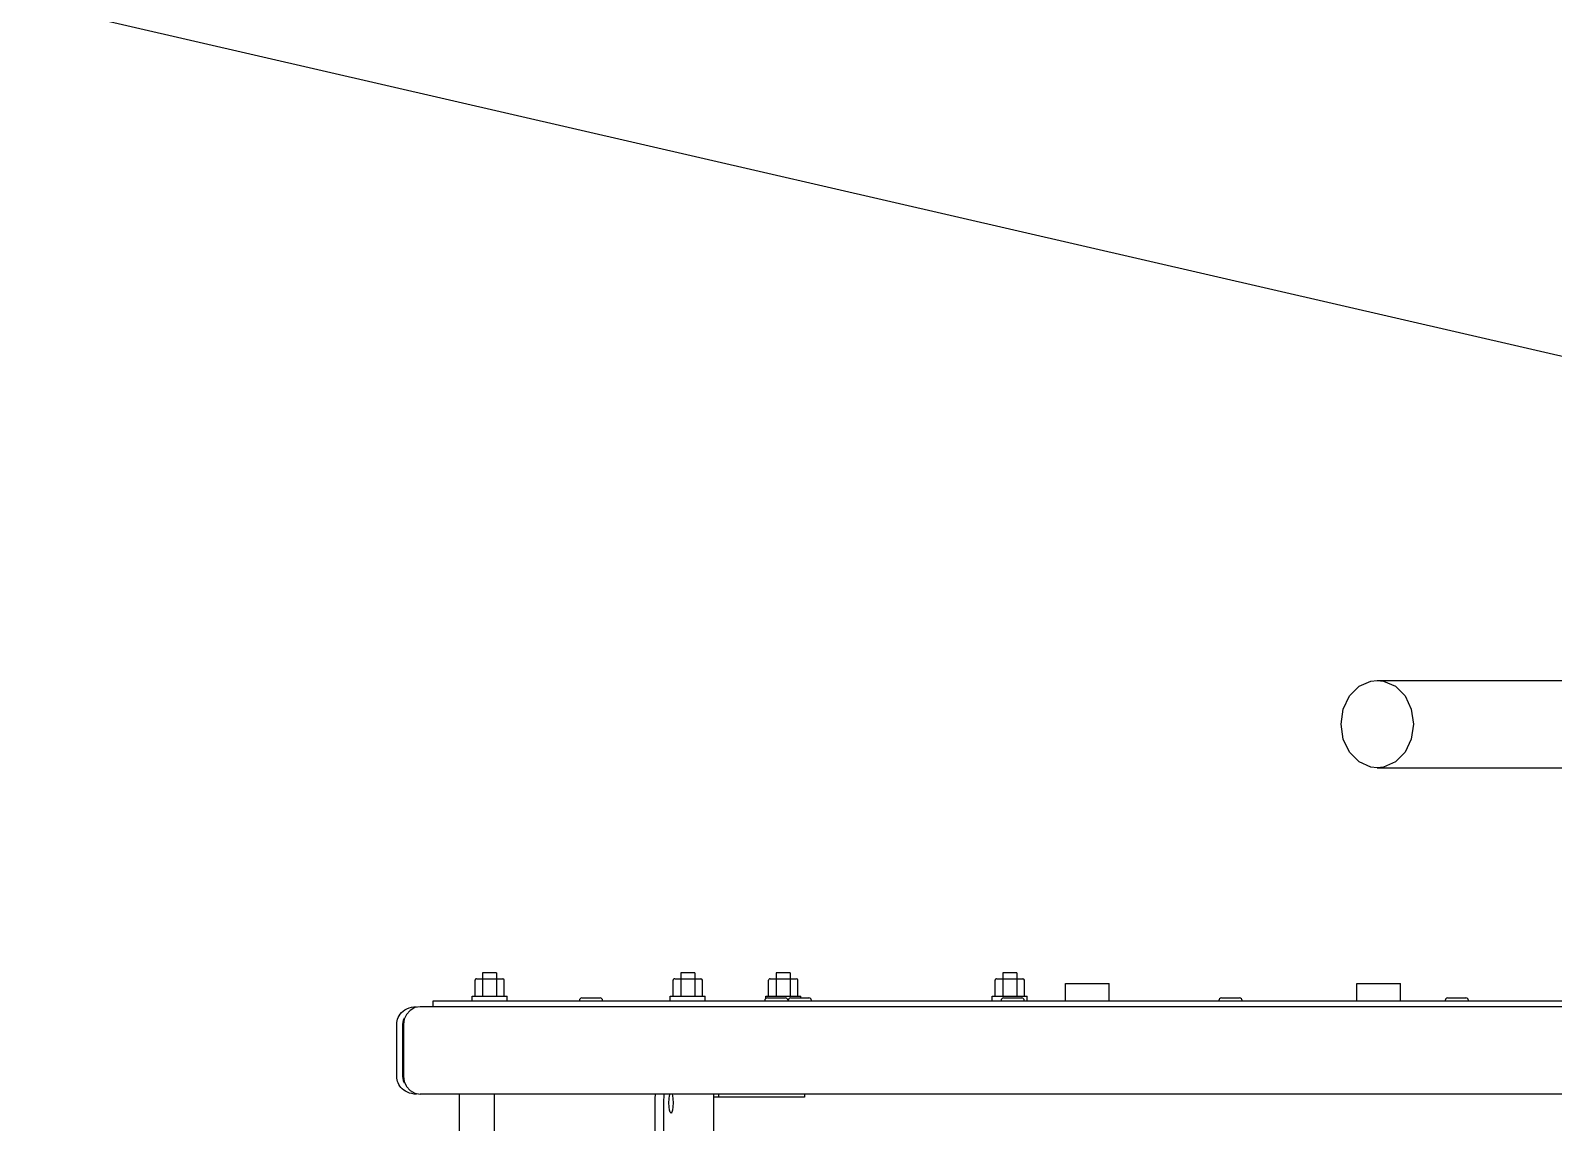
# Model space of a CAD drawing. Extents: x 1551 to 113148, y -1700 to 77018.
# Drawn here: x 13273 to 13796, y 24179 to 24554 of the extents above; entities that cross this region are included whole.
import ezdxf

# ---------------------------------------------------------------- set-up
doc = ezdxf.new("R2010")
doc.units = 0
doc.header["$LTSCALE"] = 500
doc.header["$MEASUREMENT"] = 0
doc.linetypes.add('CENTER', pattern=[3, 2.5, -0.25, 0, -0.25])
doc.layers.get('0').update_dxf_attribs({"linetype": 'CONTINUOUS'})

# ---------------------------------------------------------------- blocks, each defined once
blk = doc.blocks.new('platform_top')
at = {"linetype": 'Continuous'}
for p, q in [((-9397.23, 1706.68), (-9397.23, 1728.68)), ((-9394.3, 1706.68), (-9394.3, 1728.68)), ((-9339.22, 1728.68), (-9339.22, 1703.68)), ((-9327.22, 1728.68), (-9327.22, 1703.68)), ((-9414.48, 1724.08), (-9414.48, 1704.68)), ((-9445.59, 1704.68), (-9414.48, 1704.68)), ((-9445.59, 1703.68), (-9445.59, 1704.68)), ((-9416.18, 1704.68), (-9416.18, 1703.68)), ((-9414.5, 1704.68), (-9414.5, 1703.68)), ((-9397.31, 1703.68), (-9397.23, 1706.68)), ((-10596.57, 1703.68), (-9313.75, 1703.68)), ((-9311.89, 1703.35), (-9313.75, 1703.68)), ((-9310.27, 1702.42), (-9311.89, 1703.35)), ((-9309.03, 1701.03), (-9310.27, 1702.42)), ((-9308.9, 1700.81), (-9309.03, 1701.03)), ((-9308.3, 1699.37), (-9308.9, 1700.81)), ((-9308.07, 1697.68), (-9308.3, 1699.37)), ((-9307.89, 1698.95), (-9308.29, 1699.8)), ((-9307.67, 1697.68), (-9307.89, 1698.95)), ((-9307.16, 1701.39), (-9306.76, 1700.9)), ((-9305.96, 1699.3), (-9305.82, 1698.75)), ((-9308.07, 1679.68), (-9308.07, 1697.68)), ((-9307.67, 1679.68), (-9307.67, 1697.68)), ((-9305.71, 1697.68), (-9305.71, 1679.68)), ((-9308.9, 1676.55), (-9308.31, 1677.97)), ((-9308.31, 1677.97), (-9308.07, 1679.68)), ((-9308.29, 1677.56), (-9307.89, 1678.4)), ((-9307.89, 1678.4), (-9307.67, 1679.68)), ((-9305.83, 1678.53), (-9306, 1677.94)), ((-9869.4, 1673.68), (-9313.75, 1673.68)), ((-9318.2, 1673.68), (-9318.2, 1671.68)), ((-9313.75, 1673.68), (-9311.9, 1674)), ((-9311.9, 1674), (-9310.29, 1674.92)), ((-9306.92, 1676.24), (-9307.38, 1675.72)), ((-9306.54, 1676.79), (-9306.92, 1676.24)), ((-9318.21, 1671.68), (-9933.84, 1671.68)), ((-9666.38, 1670.68), (-9672.58, 1670.68)), ((-9650.2, 1671.68), (-9650.2, 1665.68)), ((-9635.2, 1671.68), (-9635.2, 1665.68)), ((-9588.71, 1670.68), (-9594.91, 1670.68)), ((-9550.2, 1671.68), (-9550.2, 1665.68)), ((-9535.2, 1671.68), (-9535.2, 1665.68)), ((-9522.07, 1671.68), (-9522.07, 1670.08)), ((-9510.07, 1670.08), (-9522.07, 1670.08)), ((-9521.07, 1670.08), (-9521.07, 1664.58)), ((-9513.96, 1670.68), (-9520.16, 1670.68)), ((-9518.47, 1662.08), (-9518.47, 1670.08)), ((-9513.67, 1662.08), (-9513.67, 1670.08)), ((-9511.07, 1670.08), (-9511.07, 1664.58)), ((-9510.07, 1671.68), (-9510.07, 1670.08)), ((-9440.92, 1670.68), (-9447.12, 1670.68)), ((-9444.32, 1670.68), (-9444.32, 1670.08)), ((-9432.32, 1670.08), (-9444.32, 1670.08)), ((-9443.32, 1670.08), (-9443.32, 1664.58)), ((-9440.72, 1662.08), (-9440.72, 1670.08)), ((-9432.9, 1670.68), (-9439.1, 1670.68)), ((-9435.92, 1662.08), (-9435.92, 1670.08)), ((-9433.32, 1670.08), (-9433.32, 1664.58)), ((-9432.32, 1670.92), (-9432.32, 1670.08)), ((-9411.58, 1671.68), (-9411.58, 1670.08)), ((-9399.58, 1670.08), (-9411.58, 1670.08)), ((-9410.58, 1670.08), (-9410.58, 1664.58)), ((-9407.98, 1662.08), (-9407.98, 1670.08)), ((-9403.18, 1662.08), (-9403.18, 1670.08)), ((-9400.58, 1670.08), (-9400.58, 1664.58)), ((-9399.58, 1671.68), (-9399.58, 1670.08)), ((-9369.27, 1670.68), (-9375.47, 1670.68)), ((-9343.57, 1671.68), (-9343.57, 1670.08)), ((-9331.57, 1670.08), (-9343.57, 1670.08)), ((-9342.57, 1670.08), (-9342.57, 1664.58)), ((-9339.97, 1662.08), (-9339.97, 1670.08)), ((-9335.17, 1662.08), (-9335.17, 1670.08)), ((-9332.57, 1670.08), (-9332.57, 1664.58)), ((-9331.57, 1671.68), (-9331.57, 1670.08)), ((-9635.2, 1665.68), (-9650.2, 1665.68)), ((-9535.2, 1665.68), (-9550.2, 1665.68)), ((-9511.57, 1664.08), (-9520.57, 1664.08)), ((-9518.47, 1662.08), (-9513.67, 1662.08)), ((-9433.82, 1664.08), (-9442.82, 1664.08)), ((-9440.72, 1662.08), (-9435.92, 1662.08)), ((-9401.08, 1664.08), (-9410.08, 1664.08)), ((-9407.98, 1662.08), (-9403.18, 1662.08)), ((-9333.07, 1664.08), (-9342.07, 1664.08)), ((-9339.97, 1662.08), (-9335.17, 1662.08)), ((-9642.17, 1591.68), (-10136.1, 1591.68)), ((-9642.17, 1561.68), (-10136.1, 1561.68))]:
    blk.add_line(p, q, dxfattribs=at)
for points in [[(-9400.5, 1705.34), (-9400.56, 1706.68), (-9400.5, 1708.02), (-9400.35, 1709.15), (-9400.11, 1709.91), (-9399.83, 1710.18)], [(-9399.83, 1710.18), (-9399.55, 1709.91), (-9399.32, 1709.15), (-9399.16, 1708.02), (-9399.1, 1706.68), (-9399.16, 1705.34), (-9399.32, 1704.2), (-9399.48, 1703.68)], [(-9400.18, 1703.68), (-9400.35, 1704.2), (-9400.5, 1705.34)], [(-9394.37, 1703.68), (-9394.37, 1703.69), (-9394.32, 1705.17), (-9394.3, 1706.68)], [(-9312.46, 1703.68), (-9311.66, 1703.64), (-9310.88, 1703.51), (-9310.13, 1703.31), (-9309.41, 1703.03), (-9308.76, 1702.69), (-9308.16, 1702.3)], [(-9308.16, 1702.3), (-9307.62, 1701.87), (-9307.16, 1701.39)], [(-9306.76, 1700.9), (-9306.43, 1700.38), (-9306.16, 1699.84), (-9305.96, 1699.3)], [(-9305.82, 1698.75), (-9305.73, 1698.21), (-9305.71, 1697.68)], [(-9306, 1677.94), (-9306.23, 1677.36), (-9306.54, 1676.79)], [(-9305.71, 1679.68), (-9305.74, 1679.11), (-9305.83, 1678.53)], [(-9308.54, 1674.8), (-9309.22, 1674.42), (-9309.97, 1674.1), (-9310.77, 1673.87), (-9311.61, 1673.73), (-9312.46, 1673.68)], [(-9310.29, 1674.92), (-9309.05, 1676.31), (-9308.9, 1676.55)], [(-9307.38, 1675.72), (-9307.92, 1675.24), (-9308.54, 1674.8)], [(-9654.61, 1576.68), (-9653.86, 1581.81), (-9651.7, 1586.32), (-9648.39, 1589.67), (-9644.33, 1591.45), (-9642.17, 1591.67)], [(-9642.17, 1591.67), (-9640.01, 1591.45), (-9635.95, 1589.67), (-9632.64, 1586.32), (-9630.48, 1581.81), (-9629.73, 1576.68)], [(-9642.17, 1561.68), (-9644.33, 1561.91), (-9648.39, 1563.69), (-9651.7, 1567.04), (-9653.86, 1571.55), (-9654.61, 1576.68)], [(-9629.73, 1576.68), (-9630.48, 1571.55), (-9632.64, 1567.04), (-9635.95, 1563.69), (-9640.01, 1561.91), (-9642.17, 1561.68)]]:
    blk.add_lwpolyline(points, dxfattribs=at)
for centre, radius, start, end in [((-9672.58, 1671.58), 0.9, 180, 270), ((-9666.38, 1671.58), 0.9, 270, 0), ((-9594.91, 1671.58), 0.9, 180, 270), ((-9588.71, 1671.58), 0.9, 270, 0), ((-9520.16, 1671.58), 0.9, 180, 270), ((-9513.96, 1671.58), 0.9, 270, 0), ((-9447.12, 1671.58), 0.9, 180, 270), ((-9440.92, 1671.58), 0.9, 270, 0), ((-9439.1, 1671.58), 0.9, 180, 270), ((-9432.9, 1671.58), 0.9, 270, 0), ((-9375.47, 1671.58), 0.9, 180, 270), ((-9369.27, 1671.58), 0.9, 270, 0), ((-9520.57, 1664.58), 0.5, 180, 270), ((-9511.57, 1664.58), 0.5, 270, 0), ((-9442.82, 1664.58), 0.5, 180, 270), ((-9433.82, 1664.58), 0.5, 270, 0), ((-9410.08, 1664.58), 0.5, 180, 270), ((-9401.08, 1664.58), 0.5, 270, 0), ((-9342.07, 1664.58), 0.5, 180, 270), ((-9333.07, 1664.58), 0.5, 270, 0)]:
    blk.add_arc(centre, radius, start, end, dxfattribs=at)

msp = doc.modelspace()

# ---------------------------------------------------------------- linework, layer by layer
at = {"linetype": 'CENTER'}
msp.add_line((15747.495, 23992.733), (8874.118, 25576.954), dxfattribs=at)

# ---------------------------------------------------------------- block references
at = {"linetype": 'CENTER', "rotation": 180}
msp.add_blockref('platform_top', (4092.981, 25892.444), dxfattribs=at)

doc.saveas('drawing.dxf')
